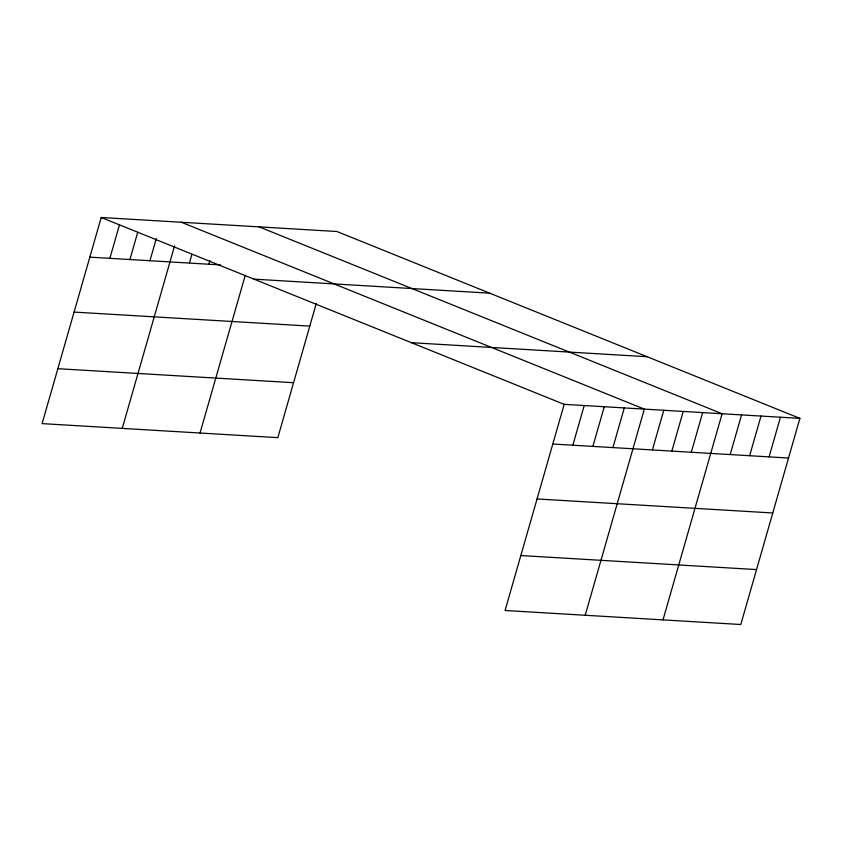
<?xml version="1.0" encoding="UTF-8"?>
<svg xmlns="http://www.w3.org/2000/svg" width="842" height="842" viewBox="0 0 842 842"><rect width="100%" height="100%" fill="white"/><g stroke="black" fill="none" stroke-linecap="round" stroke-linejoin="round"><path stroke-width="1.26" d="M799.9 418.379L564.182 404.349L505.074 610.492L740.792 624.511L799.9 418.379L336.926 231.508L101.208 217.489L42.1 423.621L277.818 437.651L316.245 303.636M109.87 258.347L119.469 224.877M129.91 259.536L137.73 232.266M149.939 260.725L156.338 238.412M122.248 428.399L174.599 245.801M189.429 263.072L191.913 254.4M208.879 264.23L209.942 260.515M200.028 433.02L245.264 275.292M572.844 445.207L584.222 405.539M592.884 446.397L604.251 406.728M612.913 447.597L624.29 407.928M585.211 615.26L644.33 409.117L181.356 222.256M652.403 449.944L663.77 410.275M671.842 451.102L683.22 411.433M691.293 452.259L702.67 412.591M663.001 619.891L722.11 413.748L259.147 226.877M730.182 454.575L741.56 414.906M749.633 455.722L761.01 416.064M769.083 456.88L780.45 417.222M89.831 257.147L220.541 264.925M253.989 279.144L489.707 293.174M74.085 312.087L309.803 326.117M411.401 342.683L647.119 356.713M57.856 368.691L293.574 382.71M552.805 444.018L788.522 458.037M537.049 498.948L772.777 512.978M520.819 555.552L756.548 569.581M101.208 217.489L564.182 404.349"/></g></svg>
